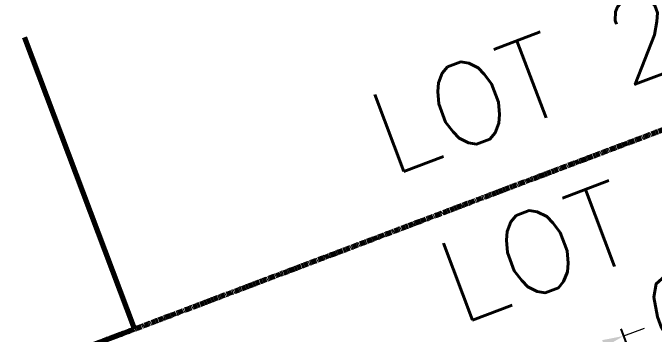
# Model space of a CAD drawing. Header units: millimetres. Extents: x 124625390 to 197272804, y 124613477 to 285228647.
# Drawn here: x 197201132 to 197205020, y 285192159 to 285194107 of the extents above; entities that cross this region are included whole.
import ezdxf

# ---------------------------------------------------------------- set-up
doc = ezdxf.new("R2010")
doc.units = ezdxf.units.MM
doc.linetypes.add('ACAD_ISO09W100', pattern=[45, 24, -3, 6, -3, 6, -3])
for name, color, linetype, lineweight in [('C-ANNOTATIONS', 1, 'Continuous', 9), ('C-BUILDING-EX', 9, 'Continuous', 70), ('C-PROPERTY LINE', 4, 'ACAD_ISO09W100', 70)]:
    doc.layers.add(name, color=color, linetype=linetype, lineweight=lineweight)
doc.styles.add('Drawing Text (2)', font='romans.shx', dxfattribs={"height": 2})
doc.dimstyles.new('DIM(2)', dxfattribs={"dimtxt": 2, "dimasz": 0.53, "dimexe": 0.18, "dimexo": 0.0625, "dimgap": 0.09, "dimtad": 0, "dimlfac": 0.001, "dimzin": 0, "dimdsep": 46, "dimtxsty": 'Drawing Text (2)', "dimcen": 0.09, "dimclrd": 256, "dimclre": 256, "dimclrt": 256, "dimadec": 0, "dimazin": 0, "dimtfac": 1, "dimtofl": 0, "dimtmove": 0, "dimatfit": 3, "dimfxl": 1, "dimtolj": 1, "dimtzin": 0, "dimlwd": -1, "dimarcsym": 0})

# ---------------------------------------------------------------- blocks, each defined once
blk = doc.blocks.new('*D30')
at = {"layer": 'C-ANNOTATIONS', "lineweight": -2, "transparency": 16777216}
for p, q in [((197205028.7, 285191639.5), (197204820.8, 285192190.6)), ((197204607.7, 285191480.7), (197204399.8, 285192031.8))]:
    blk.add_line(p, q, dxfattribs=at)
at = {"layer": 'C-ANNOTATIONS', "transparency": 16777216}
for p, q in [((197204836.7, 285192148.5), (197204960.7, 285192195.3)), ((197204539.7, 285192036.4), (197204712.7, 285192101.7))]:
    blk.add_line(p, q, dxfattribs=at)
for points in [[(197204705, 285192122.4), (197204720.5, 285192081.1), (197204836.7, 285192148.5)], [(197204531.9, 285192057.1), (197204547.4, 285192015.8), (197204415.7, 285191989.7)]]:
    blk.add_solid(points, dxfattribs=at)
at = {"layer": 'C-ANNOTATIONS', "transparency": 16777216, "insert": (197205694.6, 285192472.1), "char_height": 500, "attachment_point": 5, "rotation": 20.6692, "style": 'Drawing Text (2)'}
blk.add_mtext('\\A1;0.45', dxfattribs=at)

msp = doc.modelspace()

# ---------------------------------------------------------------- linework, layer by layer
at = {"layer": 'C-BUILDING-EX'}
for p, q in [((197201869.848, 285192188.668), (197201202.335, 285193958.067)), ((197190691.765, 285187971.695), (197201869.848, 285192188.668))]:
    msp.add_line(p, q, dxfattribs=at)
at = {"layer": 'C-PROPERTY LINE'}
msp.add_line((197231382.864, 285203322.561), (197187941.372, 285186934.099), dxfattribs=at)

# ---------------------------------------------------------------- texts
at = {"layer": 'C-ANNOTATIONS', "char_height": 500, "attachment_point": 1, "rotation": 20.669167, "style": 'Drawing Text (2)'}
for s, insert, width in [('LOT 20 46.43 S69%%D19\'51"W', (197203245.873, 285193582.061), 29764.04603), ('LOT 21', (197203661.868, 285192680.924), 2553.6226)]:
    msp.add_mtext(s, dxfattribs=dict(at, insert=insert, width=width))

# ---------------------------------------------------------------- dimensions: what is measured, and where the dimension line sits
at = {"layer": 'C-ANNOTATIONS'}
dim = msp.add_linear_dim(base=(197204836.719, 285192148.49), p1=(197204613.213, 285191466.055), p2=(197205034.248, 285191624.892), angle=20.669166, dimstyle='DIM(2)', dxfattribs=at)
dim.commit()
dim.dimension.update_dxf_attribs({"geometry": '*D30', "text_midpoint": (197205694.606, 285192472.131)})

doc.saveas('drawing.dxf')
